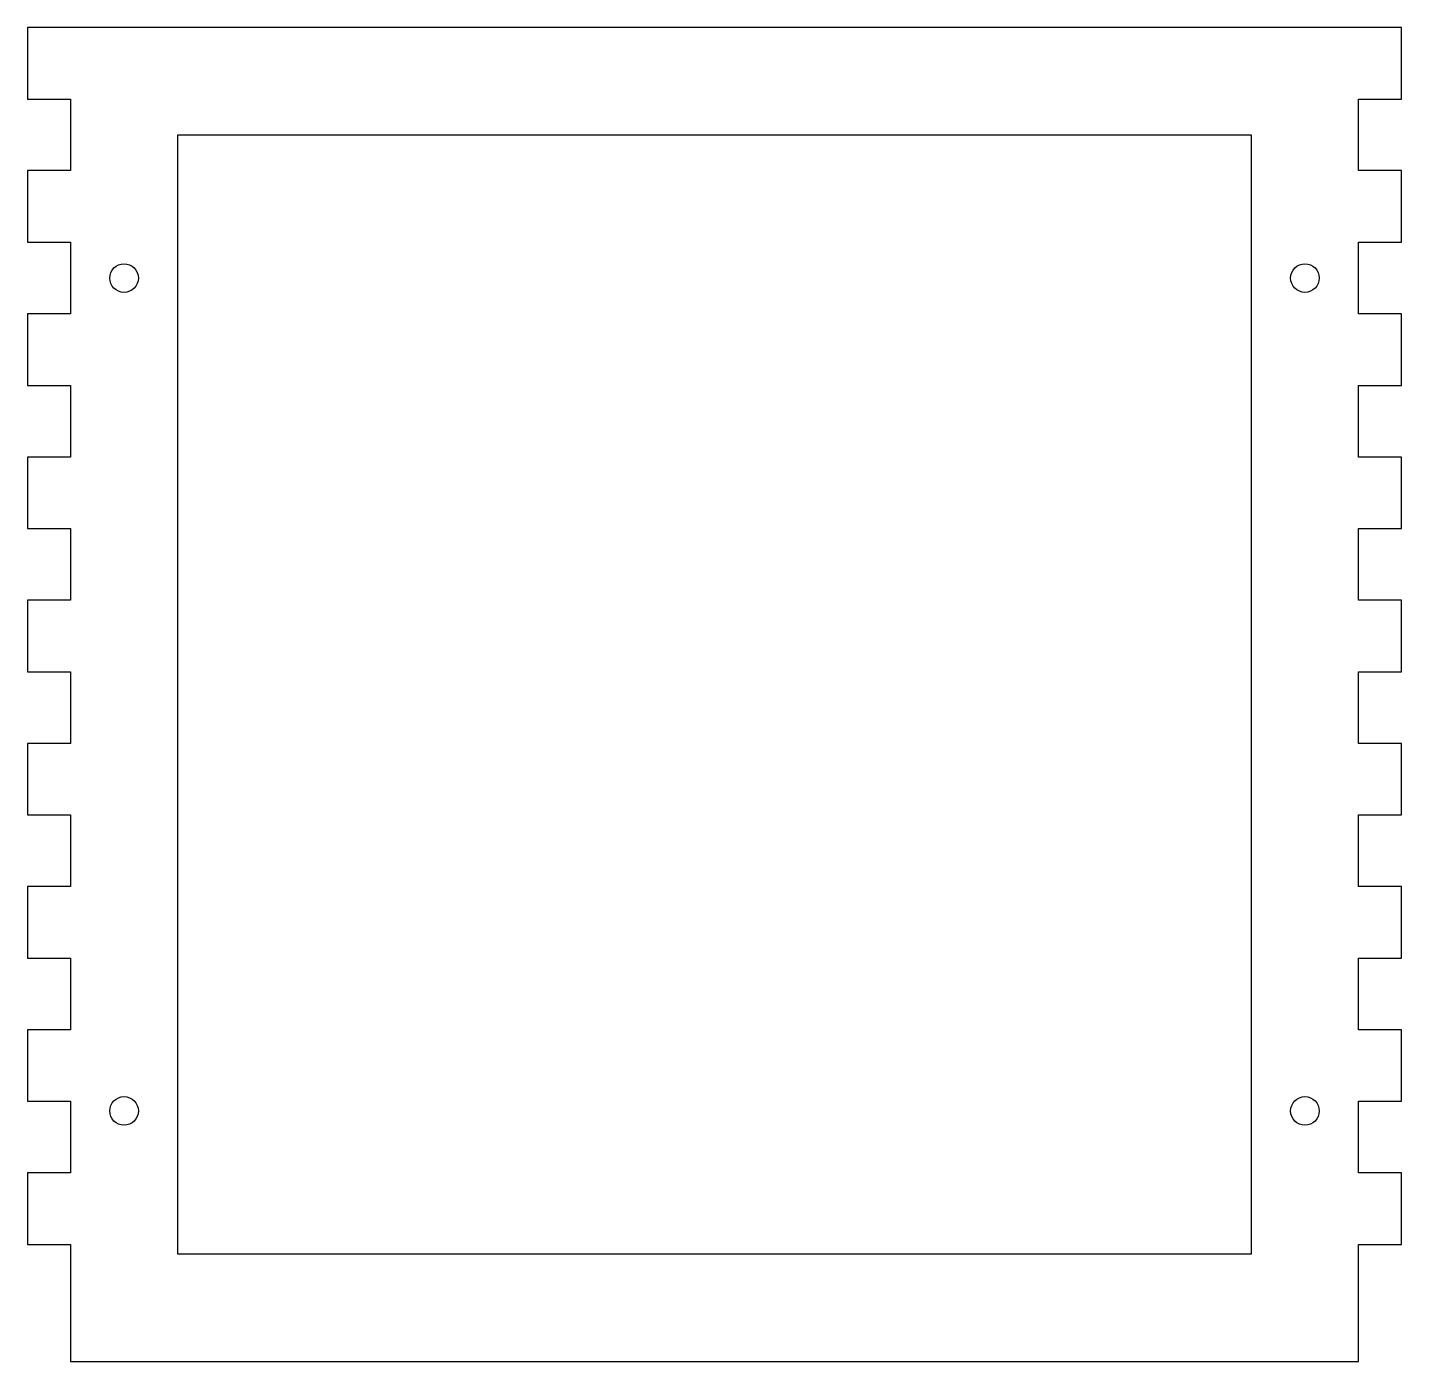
# Model space of a CAD drawing. Header units: millimetres. Extents: x -186 to 6, y -156 to 30.
import ezdxf

# ---------------------------------------------------------------- set-up
doc = ezdxf.new("R2010")
doc.units = ezdxf.units.MM

msp = doc.modelspace()

# ---------------------------------------------------------------- linework, layer by layer
for points in [[(-186, 10), (-186, 0), (-180, 0), (-180, -10), (-186, -10), (-186, -20), (-180, -20), (-180, -30), (-186, -30), (-186, -40), (-180, -40), (-180, -50), (-186, -50), (-186, -60), (-180, -60), (-180, -70), (-186, -70), (-186, -80), (-180, -80), (-180, -90), (-186, -90), (-186, -100), (-180, -100), (-180, -110), (-186, -110), (-186, -120), (-180, -120), (-180, -130), (-186, -130), (-186, -140), (-180, -140), (-180, -156.35), (0, -156.35), (0, -140), (6, -140), (6, -130), (0, -130), (0, -120), (6, -120), (6, -110), (0, -110), (0, -100), (6, -100), (6, -90), (0, -90), (0, -80), (6, -80), (6, -70), (0, -70), (0, -60), (6, -60), (6, -50), (0, -50), (0, -40), (6, -40), (6, -30), (0, -30), (0, -20), (6, -20), (6, -10), (0, -10), (0, 0), (6, 0), (6, 10), (0, 10), (0, 20), (6, 20), (6, 30), (-186, 30), (-186, 20), (-180, 20), (-180, 10)], [(-165, -141.35), (-165, 15), (-15, 15), (-15, -141.35)]]:
    msp.add_lwpolyline(points, close=True)
for centre in [(-172.5, -5), (-7.5, -5), (-172.5, -121.35), (-7.5, -121.35)]:
    msp.add_circle(centre, 2)

doc.saveas('drawing.dxf')
